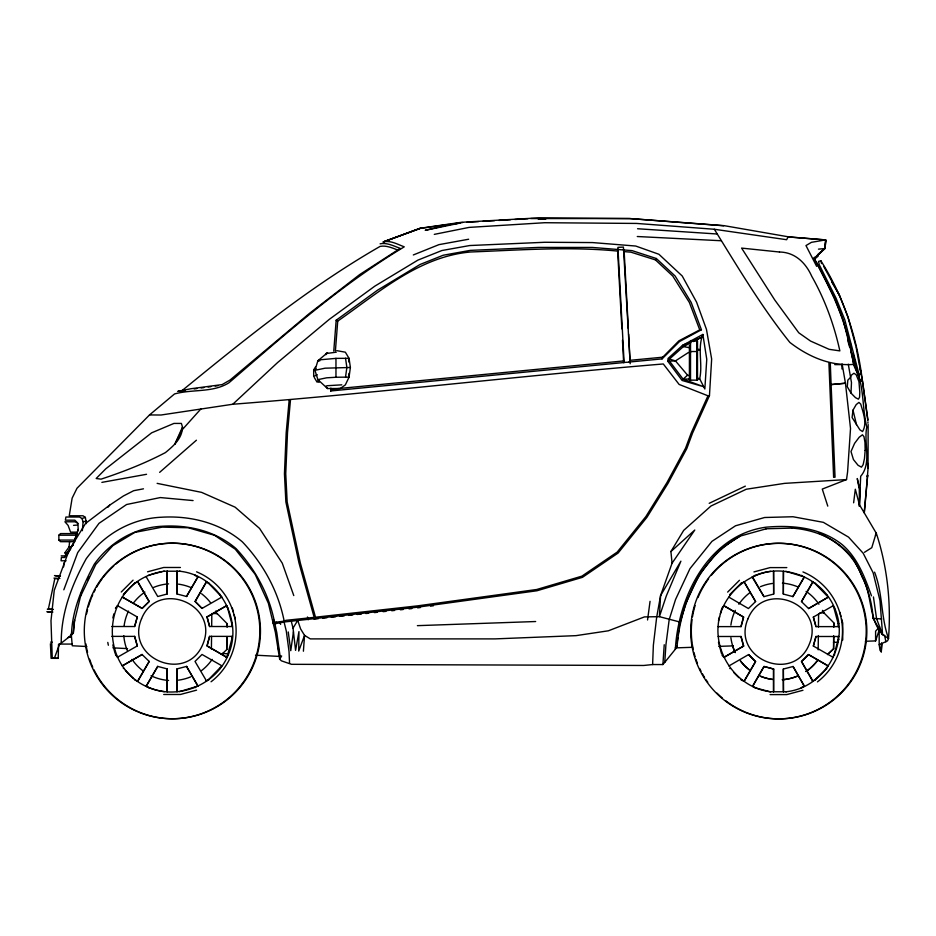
<?xml version="1.0" encoding="UTF-8"?>
<svg xmlns="http://www.w3.org/2000/svg" width="936" height="936" viewBox="0 0 936 936"><rect width="100%" height="100%" fill="white"/><g stroke="black" fill="none" stroke-linecap="round" stroke-linejoin="round"><path stroke-width="1.4" d="M867.356 475.266L867.356 476.88L868.035 468.784M867.695 475.266L864.326 512.741M867.567 475.266L864.22 512.741M211.407 649.093L211.559 636.281M211.676 626.313L211.828 613.513M226.875 636.585L226.723 649.49L227.003 637.088M226.992 626.558L227.167 623.692L227.12 627.214M818.181 649.806L818.345 635.567M818.45 627.026L818.602 614.215M833.508 648.777L833.66 635.872M833.765 627.272L833.824 622.978L833.917 626.512M827.518 654.615L833.648 648.777L833.789 636.375M317.889 379.642L327.565 388.557L340.295 388.487L345.349 384.895L349.034 377.208L350.392 367.485L349.034 358.324L335.965 358.371L335.965 377.255L326.629 377.816L317.889 379.642L314.964 370.305L317.889 360.758L327.565 352.615L325.88 354.674M859.342 506.083L860.675 476.295C872.071 463.203 863.46 442.751 866.806 427.097C861.752 406.903 864.572 383.76 854.17 365.18M50.415 643.757L51.106 658.336L58.231 658.336L58.535 644.284M78.109 523.516L74.857 520.182L65.391 520.17L65.906 517.023L79.583 517.023L81.958 518.556L83.105 521.726L82.356 530.7M86.381 523.669L85.363 517.386L82.988 515.771L69.241 515.771L72.142 498.139L77.021 488.229L149.514 414.94L174.541 393.939C192.477 388.978 212.881 392.921 228.981 382.765C284.965 334.468 340.645 284.977 404.27 246.835C397.695 244.436 390.417 240.037 383.21 241.979L420.44 228.372L448.555 224.476M647.548 619.983L650.052 601.322M80.718 595.951L95.8 564.431L112.788 545.7L134.854 532.385L162.291 527.132L188.218 527.752L214.531 535.263L235.275 549.21L255.142 574.283L268.386 603.299L275.395 632.42L279.665 659.178L281.42 660.839L291.459 664.314L643.722 665.473L652.614 664.548L653.363 645.22L656.674 617.21L660.582 595.565L672.071 563.179L694.793 530.033L670.913 551.55L672.071 563.179M859.342 506.212L860.032 490.055L857.259 478.542L859.295 489.224L859.447 504.738L876.295 533.263L875.464 535.193M881.642 643.395L881.291 651.854L881.677 643.266M850.988 393.085L847.267 386.673L847.829 380.133L850.578 377.383L851.304 375.231L853.924 373.265L856.194 374.774L858.955 381.595L859.81 392.301L859.576 397.203L858.417 399.169L855.492 397.66L850.988 393.085L851.479 382.602L848.285 364.198M881.642 643.266L881.232 651.854L879.992 650.227L879.197 644.728L879.173 629.402M273.803 620.205L273.113 623.306L274.587 623.739L285.948 621.797L417.83 607.148L536.983 590.756L582.485 577.325L618.111 553.036L646.928 517.327L668.047 483.304L686.755 448.695L692.546 433.122L709.453 395.671L711.652 359.026L706.458 329.367L696.571 302.141L682.215 275.991L658.897 254.264L635.72 246.039L592.57 242.576L544.799 242.272L469.72 245.536L441.909 250.52L417.889 260.126L374.88 286.112L329.296 319.351L277.571 362.571L232.783 404.247L161.027 415.011L149.514 414.94M825.037 248.297L825.856 239.92L824.979 248.426L817.175 255.809L813.77 257.856C832.502 291.026 848.332 326.36 853.55 364.408C830.057 366.222 808.154 356.511 789.855 342.424C761.459 306.985 738.188 267.801 714.332 229.261L636.597 223.435L544.647 222.721L469.076 227.401L434.292 234.374M143.477 488.826L133.696 490.698L123.447 495.963L109.652 505.171L85.539 523.458L69.276 549.841L54.253 590.3L50.989 620.685L52.24 657.996L54.499 657.938L59.658 643.886L61.238 643.149C60.957 613.092 71.85 584.637 86.241 558.698C104.001 534.491 131.099 518.579 161.331 517.234C190.371 515.455 219.937 522.779 242.389 541.885C263.308 563.94 278.284 591.236 284.181 621.153L274.552 622.358L273.09 621.937L273.546 619.878M61.238 643.149L71.475 635.076C72.037 609.722 82.719 586.217 94.314 564.139C110.191 542.049 134.655 527.553 162.033 526.254C188.569 524.581 215.748 531.028 236.176 548.695C255.364 569.287 269.217 594.617 274.552 622.358L276.834 632.759L280.063 656.124L279.665 659.178L281.666 655.984L280.063 656.124M71.475 635.076L73.324 633.11L73.956 623.317L81.397 592.851M74.646 620.217L73.324 633.11M652.614 664.548L662.899 664.548L664.232 644.728M662.899 664.548L664.747 662.36L665.917 644.892L669.182 619.667L675.535 599.52L689.972 568.632L711.968 541.347L735.52 525.786L764.642 517.503L792.956 516.742L823.352 522.335L848.542 537.124L863.191 553.246L873.124 572.75L879.992 600.631L882.589 634.608L888.521 638.492L887.562 640.844L879.197 644.728M664.747 662.36L675.359 649.21C678.354 596.431 708.505 534.994 766.128 527.179C792.675 524.827 820.813 527.611 842.353 544.752C857.68 558.031 864.782 577.278 871.486 595.834M676.751 645.969L677.056 647.01L677.126 645.992C680.542 602.913 700.947 557.411 740.236 536.199M817.432 254.814L824.979 248.426L825.54 239.909L788.17 236.902L786.614 239.71L714.332 229.261M827.775 506.13L822.276 489.083L846.518 479.583L847.583 471.943L850.52 428.477L845.454 383.222L842.119 363.952M303.404 651.21L304.551 635.368L300.608 628.922L297.753 620.486M624.511 362.478L330.665 390.979L330.888 388.101M333.766 351.105L336.176 320.217L377.571 290.16L420.053 264.49L443.255 255.224L470.258 250.38L538.387 247.42L592.359 247.443L632.092 250.626L656.323 258.5L675.16 276.061L691.166 302.398L701.427 329.753L679.501 341.546L662.08 358.886L628.852 362.068M335.404 350.941L337.732 321.095C378.425 292.757 418.918 256.604 470.445 251.995C519.562 250.123 568.959 246.32 618.017 251.117M289.166 400.105L286.182 432.818L284.45 473.803L285.878 501.988L298.958 562.84L314.18 617.362L285.925 620.334L284.181 621.153M290.476 399.976L287.504 432.701L285.749 473.733L287.165 501.942L300.28 562.828L315.49 617.21L417.854 605.826L536.714 589.493L581.923 576.143L617.222 552.076L645.863 516.578L666.923 482.66L685.573 448.145L691.341 432.643L707.967 395.799L709.453 395.671M63.636 566.865L64.046 562.747M69.627 541.511L69.065 546.928L64.748 553.012M690.78 342.833L683.397 346.589L669.439 359.05L669.228 360.746L683.093 379.138L703.568 386.685L682.122 380.472L667.777 361.214L668.07 358.441L682.473 345.407L702.866 334.433L706.762 359.272L704.843 389.002L699.683 378.787C702.971 364.01 697.191 348.754 702.866 334.433M853 410.132L852.088 417.491L859.915 429.858L862.536 431.555C867.508 423.388 863.097 412.565 860.734 404.106L858.932 402.41L856.194 404.609L853 410.132L856.498 424.71M853.62 502.807L855.317 489.224L859.447 504.738M677.114 643.161L677.851 637.545M678.214 634.737L678.752 630.525M679.115 627.705L679.665 623.493M335.965 377.255L345.524 377.149L346.87 367.427L345.524 358.266M348.637 376.202L349.046 373.335M293.448 631.788L290.768 650.684L288.253 631.964M182.485 427.038C182.403 438.247 173.429 446.004 165.438 452.579C144.764 463.414 123.096 471.908 101.029 479.15L96.151 478.507L105.826 468.784L151.655 432.818L173.956 423.423L181.385 423.423L182.485 427.038L174.845 444.19L182.064 429.905L201.029 408.775M67.603 637.662L70.247 636.948L70.656 634.854M112.835 617.947L113.946 613.77M164.28 571.217C94.992 581.209 94.992 681.677 164.28 691.657M134.538 626.512L137.288 616.976L134.726 626.512L111.805 626.512M226.629 657.283L206.95 645.91L209.5 636.375L232.432 636.375M231.765 636.375L231.765 639.37L227.67 654.685L226.173 657.283L226.828 657.283L207.137 645.91L209.687 636.375M146.578 686.556C176.658 700.982 215.818 685.643 228.326 654.685C243.805 619.234 218.065 574.985 179.478 571.217M718.474 620.849L719.585 616.672M720.334 613.887L721.832 608.318L722.487 608.318C731.004 588.697 749.514 574.482 770.667 571.334M722.487 608.318C707.101 643.582 732.432 687.457 770.667 691.774M740.926 626.617L743.476 617.093L723.785 605.721M722.323 607.452L723.984 605.721L743.675 617.093L741.113 626.617L718.193 626.617M838.153 636.492L838.153 639.487L834.046 654.802L832.56 657.388L833.215 657.388L813.337 646.027L815.888 636.492L838.808 636.492M816.075 636.492L813.349 646.027M785.866 691.774C824.452 688.018 850.192 643.769 834.713 608.318C822.136 577.067 782.157 561.647 752.099 576.939L763.952 596.63M859.634 366.187L861.155 373.441L859.143 374.821L844.74 319.667L836.047 298.163L819.222 264.654L818.555 261.413L820.872 260.77C843.617 296.642 856.92 337.393 862.208 379.396L859.903 380.18L854.217 363.648L843.16 320.018L834.842 298.596L814.601 259.096L818.158 256.136M867.777 420.182L862.43 380.695L860.102 381.478M73.745 542.938L78.144 529.437M865.437 641.265L875.593 640.914L879.664 628.653M73.921 542.74L78.156 529.6L78.004 524.417L76.811 522.405L74.681 521.797L64.923 521.785L68.082 525.353L70.586 532.151L76.015 532.151M63.823 589.797L77.723 552.568L98.994 523.341L126.582 504.516L160.313 497.566L193.085 500.573M662.08 358.886L662.758 357.189L678.904 340.833L699.754 329.881L701.427 329.753M87.692 579.723L88.943 577.091M137.639 681.127L149.198 661.436L137.826 681.127M197.847 576.822L186.486 596.513L198.046 576.822L194.793 575.324L195.448 575.324M146.18 686.065L157.739 666.373L146.379 686.065M206.4 581.759L195.027 601.45L202.012 608.423L195.226 601.45L206.587 581.759L205.932 581.759L208.529 583.257L221.891 597.063L202.012 608.423M205.932 681.127L208.529 679.63L221.891 665.824L202.012 654.463L195.027 661.436L206.587 681.127M744.026 681.244L755.586 661.553L744.214 681.244M804.235 576.939L792.874 596.63L804.433 576.939L785.866 571.334M753.281 684.941L763.94 666.49L773.662 669.041L773.662 691.774M812.787 581.876L801.415 601.555L808.587 608.54L828.278 597.168L814.917 583.374L812.319 581.876L812.974 581.876L801.614 601.555M752.766 686.17L764.127 666.49L773.662 669.041M826.125 668.526L828.278 665.941L808.587 654.568L801.614 661.553L812.974 681.244L812.319 681.244L814.917 679.747L826.78 668.526M66.105 560.781L61.074 560.781L61.378 557.493L64.689 557.493L70.656 548.707M72.002 546.46L73.336 544.214M67.31 554.334L70.727 548.613M72.095 546.332L73.453 544.038L64.865 555.89L61.156 555.879M670.913 551.55L683.666 530.396L710.974 506.013L746.273 489.235L784.614 483.362L846.518 479.583M623.739 251.585L630.887 252.158L655.457 259.916L656.323 258.5M766.292 528.793L739.873 536.176L719.246 549.806L699.215 574.645L685.678 603.615L680.215 622.112L659.389 616.66L644.424 616.906L608.4 630.794L576.003 635.649L495.004 638.89L310.307 638.89L304.551 635.368L298.724 651.047L298.947 631.601L295.577 650.356L293.026 628.115L297.671 620.498M317.269 374.716L313.677 376.518L313.677 369.895L315.537 366.889M675.359 649.21L677.056 647.01M107.862 507.289L109.652 505.171M879.583 626.98L875.593 631.192L875.593 640.914M330.665 390.979L332.42 389.165L623.856 360.91M817.175 255.809L824.979 248.426M74.868 541.687L60.501 541.687L58.874 540.072L58.874 535.205L60.501 533.59L77.536 533.59M121.259 591.997L133.076 580.168M142.213 608.423L122.335 597.063L142.213 608.423L149.198 601.45L137.826 581.759L134.585 583.257L123.365 594.465L124.032 594.465M142.026 608.423L149.198 601.45M727.646 592.102L739.463 580.285M728.922 597.168L748.426 608.54L755.586 601.555L744.214 581.876L740.961 583.374L729.752 594.582L730.408 594.582M221.727 654.358L226.851 649.49M817.596 255.189L824.335 248.613L818.462 249.14M828.383 653.644L833.648 648.777M690.265 375.991L687.586 375.196L683.093 379.138L690.007 378.998M159.646 472.352L196.42 440.212M181.923 390.721C245.209 339.113 309.149 287.141 380.11 246.39C386.416 245.162 392.734 248.122 398.502 250.345M864.454 552.31L871.779 547.7L876.225 532.958C887.386 566.959 891.189 602.831 888.521 638.492C880.753 617.128 882.964 593.553 874.575 572.165M117.398 657.283L137.288 645.91L134.726 636.375L111.805 636.375M122.335 665.824L142.213 654.463L122.359 665.824M232.432 626.512L209.5 626.512L206.95 616.976L226.629 605.604M206.961 616.976L226.828 605.604L226.173 605.604L227.67 608.201L231.765 623.516L231.765 626.512M179.478 691.657L198.046 686.065L186.498 666.373L197.847 686.065M723.785 657.388L743.675 646.027L741.113 636.492L718.193 636.492M828.079 597.168L808.587 608.54M743.675 646.027L723.984 657.388L722.323 655.668M755.586 661.553L748.601 654.568L728.922 665.941M815.525 625.26L813.337 617.093L833.215 605.721M693.237 341.581L701.848 337.194L682.473 345.407M313.677 369.895L316.075 368.69M314.297 377.547L316.777 381.666L319.176 380.461M709.195 503.311L745.337 486.135M325.868 353.574L336.305 352.182M314.964 370.305L325.061 368.187L350.392 367.485M413.314 254.955L438.937 244.647L468.655 239.23M380.11 243.816C387.036 242.389 393.869 246.063 400.21 248.368L359.681 274.576L309.524 313.349L230.104 380.004L222.124 384.591L190.874 388.744L177.606 391.377M383.21 241.979L420.276 228.244L461.483 222.288L538.422 217.889L629.694 218.556L723.762 225.775M384.099 241.57L420.276 228.244M81.958 518.556L85.363 517.386M667.777 361.214L675.464 360.898L688.171 352.673L690.756 351.995M147.56 571.814L163.706 567.485L180.426 567.485M149.701 574.95L162.232 571.592M167.275 571.217L167.275 593.962L157.739 596.513L146.18 576.822M176.951 691.657L176.951 668.924L186.673 666.373M196.572 690.148L180.426 694.477L163.706 694.477M753.936 571.919L770.094 567.602L786.813 567.602M773.662 571.334L773.662 594.067L763.94 596.63L752.567 576.939M783.338 691.774L783.338 669.041L793.061 666.49L804.433 686.17L801.181 687.667L801.836 687.667M802.959 690.265L786.813 694.594L770.094 694.594M697.226 350.286L699.812 349.608L697.074 349.105M101.872 482.379L146.542 474.295M69.112 637.147L70.247 636.948M83.105 521.726L86.475 521.141M451.363 224.09L462.595 222.534M194.161 388.943L196.946 388.557M201.111 387.984L203.896 387.598M208.061 387.024L210.892 386.638M215.128 386.065L217.948 385.679M417.631 607.862L420.498 607.487M430.572 606.142L433.45 605.756M314.005 619.117L318.322 618.661M322.639 618.193L326.956 617.725M331.274 617.257L335.591 616.789M339.908 616.333L344.226 615.865M348.543 615.397L352.86 614.929M357.178 614.461L361.495 613.993M365.812 613.536L368.69 613.22M374.447 612.6L377.325 612.284M383.093 611.664L385.971 611.36M391.728 610.74L394.606 610.424M400.362 609.804L403.24 609.488M408.997 608.868L411.875 608.564M828.91 362.922L833.625 477.348L835.052 477.196L831.11 384.637L845.454 383.222L831.11 384.52M629.624 360.36L662.758 357.189M73.534 525.353L77.536 525.061M335.965 358.371L320.018 359.81L317.889 360.758L319.855 360.84M466.947 222.277L478.542 221.61M482.894 221.352L494.489 220.674M498.841 220.416L510.448 219.749M514.788 219.492L527.845 218.731M530.735 218.556L629.694 218.556M232.783 404.247C376.447 393.12 519.655 375.851 663.296 363.964L679.126 384.439L707.967 395.799M629.612 362.127L624.113 362.407L617.912 247.361L623.411 247.081L630.185 363.753M417.386 625.657L535.661 621.527M675.219 647.899L692.652 647.291M718.789 646.378L733.309 645.875M833.496 642.377L837.849 642.225M696.758 380.145L697.507 380.121L697.507 340.973L690.522 340.622L690.522 380.145L696.758 380.145L696.758 340.622M765.929 528.77L791.996 528.103M696.922 378.846L699.683 378.787L696.992 377.992M538.329 219.305L545.758 219.164M341.827 384.836L327.097 385.726L325.868 386.275L327.565 388.557M185.351 390.698L179.033 390.721L183.362 390.745M823.645 266.28L839.533 295.366L847.922 316.766L855.738 345.7M690.522 351.526L696.758 351.526M834.783 364.619L841.967 364.619L841.967 368.971M859.33 365.099L856.101 347.08M867.953 421.808L867.918 423.166M58.874 535.205L76.705 535.205M58.874 540.072L75.254 540.072M163.624 571.217L180.133 571.217M148.309 575.324L148.964 575.324M754.697 575.441L755.352 575.441M801.181 575.441L801.836 575.441M134.585 583.257L135.24 583.257M208.529 583.257L209.184 583.257M740.961 583.374L741.628 583.374M814.917 583.374L815.572 583.374M176.951 571.217L176.951 593.962L177.15 571.217M773.662 594.067L773.475 571.334M783.338 571.334L783.338 594.067L783.537 571.334M219.738 594.465L220.393 594.465M826.125 594.582L826.78 594.582M755.586 601.555L744.026 581.876M117.597 605.604L115.444 608.201L116.099 608.201M227.67 608.201L228.326 608.201M832.56 605.721L834.713 608.318M819.948 612.811L824.078 612.858M213.162 613.525L217.281 613.571M813.349 617.093L816.075 626.617M231.765 623.516L232.432 623.516M834.046 608.318L838.153 623.633L838.808 623.633M815.888 626.617L838.808 626.617M231.765 639.37L232.432 639.37M838.153 639.487L838.808 639.487M50.579 642.131L52.17 642.131M59.202 644.073L71.932 644.073M137.288 645.91L134.538 636.375M116.099 654.685L115.444 654.685L117.597 657.283M227.67 654.685L228.326 654.685M748.601 654.568L755.387 661.553M721.832 654.802L722.487 654.802M834.046 654.802L834.713 654.802M793.061 666.49L804.235 686.17M123.365 668.421L124.032 668.421M219.738 668.421L220.393 668.421M729.752 668.526L730.408 668.526M167.099 668.924L167.275 691.657M176.974 668.924L177.15 691.657M783.35 669.041L783.537 691.774M135.24 679.63L134.585 679.63L137.171 681.127M208.529 679.63L209.184 679.63M741.628 679.747L740.961 679.747L742.693 680.741M814.917 679.747L815.572 679.747M148.309 687.562L148.964 687.562M194.793 687.562L195.448 687.562M752.965 686.673L755.352 687.667M786.521 691.774L770.012 691.774L754.697 687.667M65.134 553.012L67.333 553.024M71.265 546.94L68.726 546.928M336.784 350.661L345.349 352.193L349.034 358.324M345.524 377.149L349.034 377.208M690.522 380.145L689.411 380.121L689.411 345.267M58.231 658.336L52.24 657.996M637.276 236.516L721.375 240.751M86.814 646.519L72.271 645.77L71.241 633.941M112.999 647.864L127.542 648.613M222.066 653.468L227.893 653.761M255.516 655.188L278.788 656.382M54.475 575.593L60.442 575.909M55.423 575.792L60.197 576.049M53.937 578.132L59.881 578.436M58.383 578.834L54.814 578.647L48.356 609.079L53.106 609.324M47.338 609.184L53.282 609.5M46.8 611.723L52.779 612.039M47.748 611.922L52.533 612.179M881.735 618.93L873.101 618.415C871.966 597.379 863.951 577.921 853.726 559.763C839.37 539.756 815.712 529.671 791.634 528.079M637.568 228.747L717.233 234M788.17 236.902L825.54 239.909L811.453 242.319L805.978 245.571L816.648 266.351M630.115 218.568L724.265 225.681L789.305 236.983M683.397 346.589L690.241 347.841M157.131 483.362L201.591 492.371L235.135 507.183L259.553 528.419L282.274 563.179L293.775 595.565M316.777 381.666L319.153 382.297M783.338 594.067L793.061 596.63M176.951 593.962L186.673 596.513M157.552 666.373L167.275 668.924M669.439 359.05L675.464 360.898L687.586 375.196M336.176 320.217L337.732 321.095M828.079 665.941L808.4 654.568L801.415 661.553L812.787 681.244M117.398 605.604L137.288 616.976M818.895 533.099C838.328 541.757 854.767 556.382 862.033 576.775C872.761 595.097 867.941 618.181 882.589 634.608L876.552 618.602L873.44 596.957M858.347 372.996L857.715 372.563L859.143 374.821M862.208 379.396L859.833 367.906M655.457 259.916L672.797 276.085L689.376 302.48L699.754 329.881M733.836 672.61L738.925 677.711M142.026 654.463L149.198 661.436M125.412 670.457L133.555 678.612M823.937 612.858L833.953 622.978M217.152 613.571L227.167 623.692M873.101 618.415L882.589 634.608M831.741 281.993L839.533 295.366M137.639 581.759L148.999 601.45M828.454 286.042L834.362 297.578M816.461 262.431L817.654 264.818M836.012 301.567L837.112 304.223M839.861 310.881L840.949 313.537M857.095 371.124L858.768 376.412L854.346 366.596L850.871 351.468M279.77 621.656L280.624 624.394M307.453 617L308.248 619.749M846.401 329.612L847.56 333.649M850.262 343.079L851.421 347.116M847.688 340.236L849.677 347.256M839.814 612.238L840.914 616.321M841.639 619.035L842.728 623.107L842.728 640.002M740.926 636.492L743.476 646.027M718.474 642.272L721.457 653.41M232.339 608.049L233.427 612.121M234.164 614.847L235.252 618.918M207.137 616.976L209.687 626.512M112.835 644.939L115.069 653.293M291.26 621.212L293.026 628.115M284.205 622.604L286.299 631.075L289.025 651.433L289.563 663.285M820.872 260.77L821.515 263.578M853.164 353.82L856.674 369.802M884.532 635.228L885.924 641.85M868.14 424.476L868.035 468.234L867.181 462.536M348.637 359.506L349.046 362.197M862.43 380.695L867.964 420.182M867.415 462.618L867.684 465.18M624.09 250.228L628.337 328.513M617.62 250.567L621.867 328.852M628.641 334.187L630.033 360.945M622.463 340.201L623.645 362.688M278.366 647.303L278.483 650.064M830.29 363.039L831.11 384.637M276.167 622.159L276.19 623.552M838.153 623.633L838.153 626.617M773.475 669.041L773.475 691.774M167.088 571.217L167.088 593.962M167.088 668.924L167.088 691.657M212.168 659.365A48.426 48.415 0 0 1 201.579 670.574M190.64 676.892A48.426 48.415 0 0 1 178.425 680.156M168.574 680.449A48.426 48.415 0 0 1 151.024 675.745M142.635 670.574A48.426 48.415 0 0 1 132.046 659.365M127.366 650.684A48.426 48.415 0 0 1 123.809 635.684M124.102 625.833A48.426 48.415 0 0 1 128.513 611.068M133.696 602.679A48.426 48.415 0 0 1 144.904 592.09M153.574 587.422A48.426 48.415 0 0 1 168.574 583.865M178.425 584.146A48.426 48.415 0 0 1 190.64 587.422M201.579 593.74A48.426 48.415 0 0 1 210.518 602.679M215.701 611.068A48.426 48.415 0 0 1 216.848 613.618M805.966 671.498A48.426 48.415 0 0 0 817.175 660.921A48.426 48.415 0 0 1 806.107 671.498M782.297 679.735A48.426 48.415 0 0 0 797.297 676.178A48.426 48.415 0 0 1 782.426 679.735M772.446 679.442A48.426 48.415 0 0 1 760.231 676.178M749.291 669.86A48.426 48.415 0 0 1 740.353 660.921M735.169 652.532A48.426 48.415 0 0 1 732.584 646.015M772.574 679.442A48.426 48.415 0 0 1 760.371 676.178M749.42 669.86A48.426 48.415 0 0 1 740.481 660.921M735.31 652.532A48.426 48.415 0 0 1 730.887 637.767M730.887 625.119A48.426 48.415 0 0 1 735.31 610.354M738.843 604.235A48.426 48.415 0 0 1 749.42 593.026M760.371 586.708A48.426 48.415 0 0 1 772.574 583.432M782.426 583.151A48.426 48.415 0 0 1 797.425 586.708M806.107 591.388A48.426 48.415 0 0 1 818.953 604.235M822.487 610.354A48.426 48.415 0 0 1 823.633 612.904M196.572 571.814A64.046 64.034 0 0 1 211.045 681.782M115.935 564.034A87.773 87.762 -90 0 1 229.858 564.373A87.773 87.762 -90 0 1 247.478 676.927A87.773 87.762 -90 0 1 139.113 712.074M137.803 711.512A87.773 87.762 -90 0 1 93.974 669.778M92.746 667.181A87.773 87.762 -90 0 1 91.611 664.572M91.084 663.25A87.773 87.762 -90 0 1 89.599 659.213M87.563 652.298A87.773 87.762 -90 0 1 85.878 643.839M86.615 613.876A87.773 87.762 -90 0 1 87.563 609.664M88.312 606.867A87.773 87.762 -90 0 1 91.084 598.712M91.611 597.39A87.773 87.762 -90 0 1 92.746 594.769M93.974 592.184A87.773 87.762 -90 0 1 95.285 589.621M96.689 587.094A87.773 87.762 -90 0 1 102.211 578.682M103.065 577.547A87.773 87.762 -90 0 1 113.771 565.929M108.354 645.232A65.93 65.918 0 0 1 107.792 642.412M711.231 575.429A87.773 87.762 -90 0 1 827.833 558.102A87.773 87.762 -90 0 1 856.487 672.469A87.773 87.762 -90 0 1 745.501 712.191M744.19 711.629A87.773 87.762 -90 0 1 725.657 700.725M722.323 698.045A87.773 87.762 -90 0 1 717.023 693.155M707.756 682.239A87.773 87.762 -90 0 1 706.118 679.875M704.562 677.453A87.773 87.762 -90 0 1 702.363 673.721M701.005 671.182A87.773 87.762 -90 0 1 699.73 668.596M697.46 663.367A87.773 87.762 -90 0 1 695.986 659.33M695.097 656.592A87.773 87.762 -90 0 1 693.95 652.415M693.295 649.607A87.773 87.762 -90 0 1 692.266 643.956M692.067 642.552A87.773 87.762 -90 0 1 692.067 619.632M692.488 616.812A87.773 87.762 -90 0 1 695.097 605.604M697.999 597.507A87.773 87.762 -90 0 1 708.599 578.799M802.959 571.931A64.046 64.034 0 0 1 817.432 681.899M660.582 595.565L659.389 616.66L666.303 595.975L680.905 561.179L660.582 595.565M865.157 450.415L864.478 458.581L863.121 464.724L861.459 467.169L858.055 465.286L853.445 459.564L851 451.55L854.591 443.371L859.201 437.241L862.442 434.795L863.975 436.679L864.969 442.4L865.157 450.415M141.547 618.743C124.652 658.382 186.791 684.134 202.878 644.143C219.773 604.492 157.634 578.752 141.547 618.743M747.934 618.848C731.028 658.499 793.178 684.251 809.266 644.26C826.16 604.609 764.022 578.869 747.934 618.848M448.964 224.663L425.225 230.314L460.126 223.049L448.964 224.663M779.477 252.018L741.605 248.099L774.774 300.011L798.759 332.783L810.564 341.078L829.12 349.315L839.861 350.895C834.105 324.78 824.955 299.567 811.746 276.284C805.744 262.829 794.98 252.205 779.477 252.018M241.687 684.415A87.773 87.762 -90 0 0 183.514 543.956A87.773 87.762 -90 0 0 90.979 664.572A87.773 87.762 -90 0 0 241.687 684.415M848.074 684.532A87.773 87.762 -90 0 0 789.902 544.073A87.773 87.762 -90 0 0 697.367 664.689A87.773 87.762 -90 0 0 848.074 684.532"/></g></svg>
